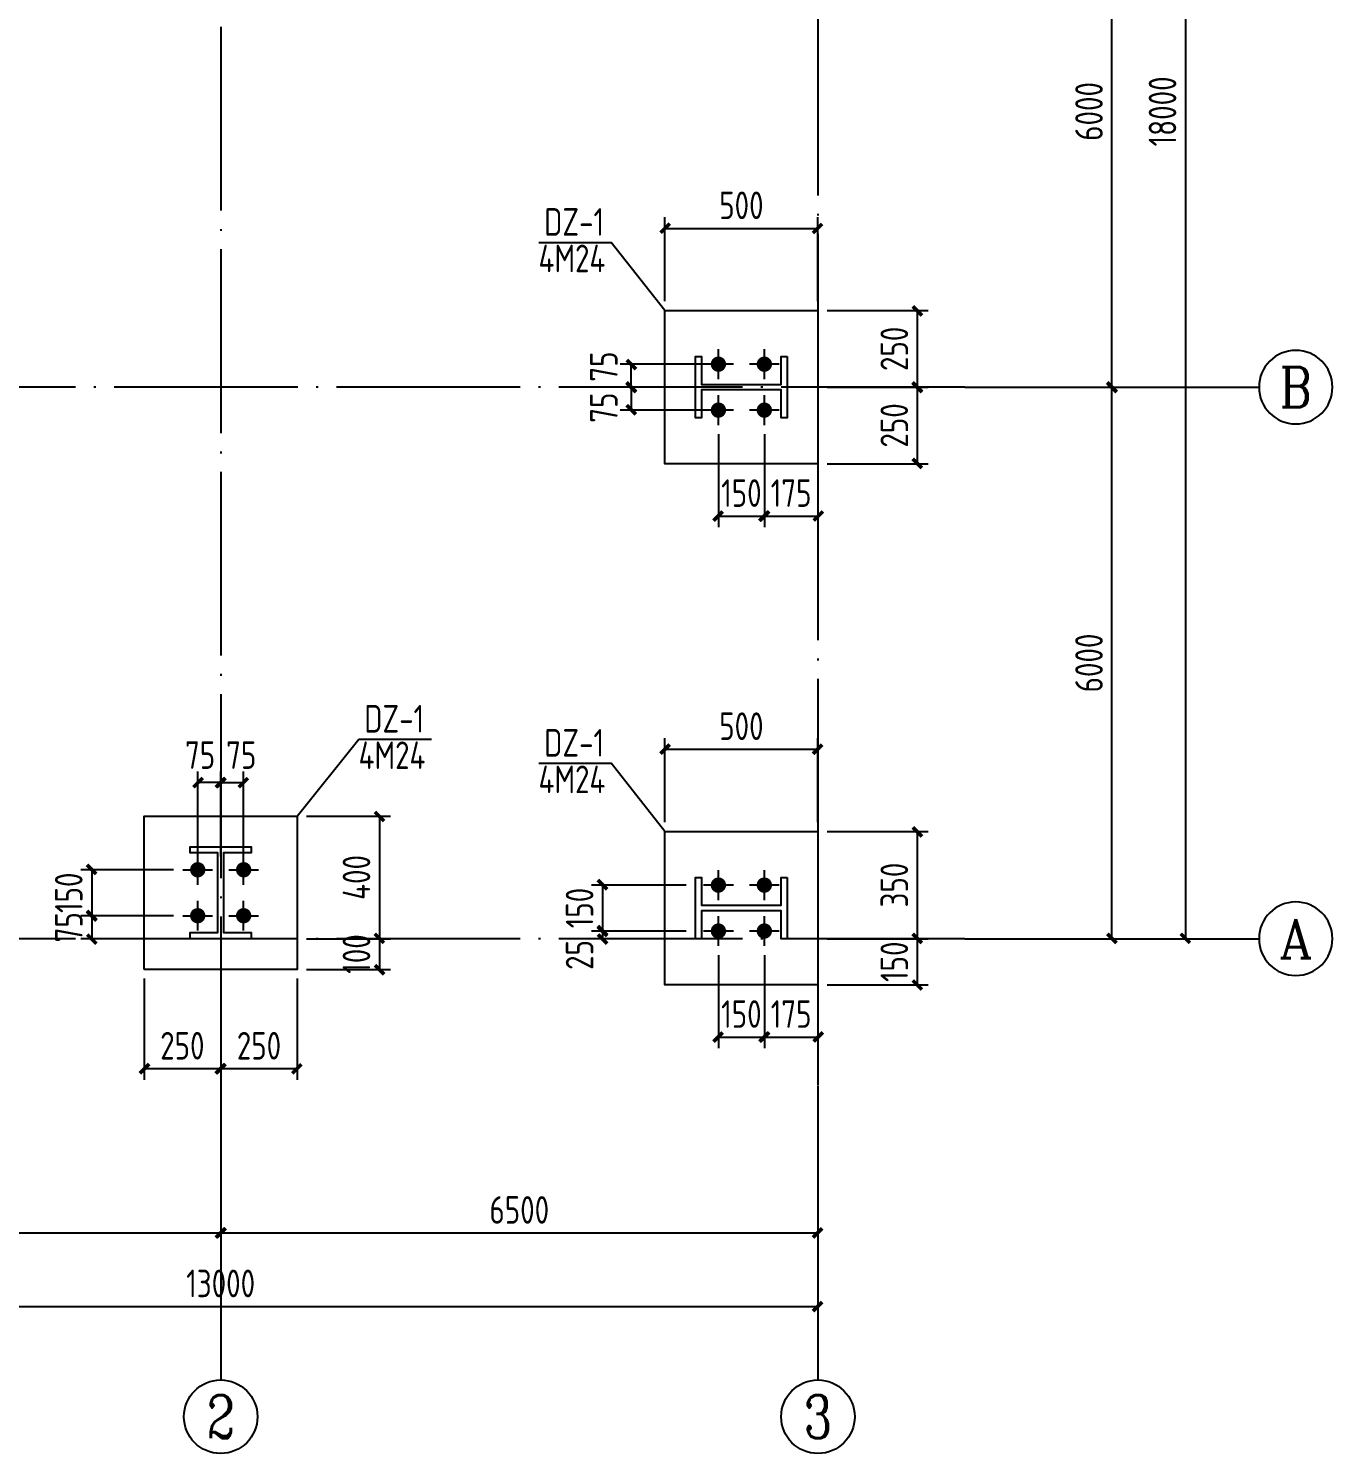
# Model space of a CAD drawing. Header units: millimetres. Extents: x 865974 to 875117, y 41124 to 44891.
# Drawn here: x 867327.2 to 867469.2, y 41396.4 to 41551.4 of the extents above; entities that cross this region are included whole.
import ezdxf
from ezdxf.enums import TextEntityAlignment as Align

# ---------------------------------------------------------------- set-up
doc = ezdxf.new("R2010")
doc.units = ezdxf.units.MM
doc.header["$LTSCALE"] = 1000
doc.header["$MEASUREMENT"] = 0
doc.linetypes.add('DOTE', pattern=[2.42, 2, -0.2, 0.02, -0.2])
for name, color, linetype in [('AXIS', 3, 'Continuous'), ('AXIS_TEXT', 7, 'Continuous'), ('DIM', 7, 'Continuous'), ('DOTE', 1, 'DOTE'), ('M_Prof', 2, 'Continuous'), ('柱集中标注', 2, 'Continuous'), ('标注', 7, 'Continuous'), ('檩条', 34, 'Continuous')]:
    doc.layers.add(name, color=color, linetype=linetype)
doc.styles.add('_TCH_AXIS', font='COMPLEX', dxfattribs={"bigfont": 'GBCBIG'})
doc.styles.add('COMPLEX', font='COMPLEX')
doc.styles.add('GBHZ', font='gbenor.shx', dxfattribs={"width": 0.9, "bigfont": 'gbcbig.shx'})
doc.dimstyles.new('Y100', dxfattribs={"dimscale": 0, "dimtxt": 3, "dimasz": 0.01, "dimexe": 1.2, "dimexo": 2, "dimgap": 1, "dimtad": 1, "dimdec": 0, "dimlfac": 100, "dimzin": 0, "dimdsep": 46, "dimtxsty": 'GBHZ', "dimblk": 'DX', "dimcen": 0.09, "dimdle": 1, "dimclrd": 7, "dimclre": 7, "dimclrt": 7, "dimadec": 0, "dimazin": 0, "dimtfac": 1, "dimtdec": 0, "dimtix": 1, "dimtmove": 2, "dimatfit": 3, "dimldrblk": 'DX', "dimfxl": 0, "dimtolj": 1, "dimtzin": 0, "dimarcsym": 0})
doc.dimstyles.new('Y30', dxfattribs={"dimscale": 0, "dimtxt": 3, "dimasz": 0.01, "dimexe": 1.2, "dimexo": 1, "dimgap": 1, "dimtad": 1, "dimdec": 0, "dimlfac": 30, "dimzin": 0, "dimdsep": 46, "dimtxsty": 'GBHZ', "dimblk1": 'DX', "dimblk2": 'DX', "dimsah": 1, "dimcen": 0.09, "dimdle": 1, "dimadec": 0, "dimazin": 0, "dimtfac": 1, "dimtdec": 0, "dimtix": 1, "dimtmove": 2, "dimatfit": 3, "dimldrblk": 'DX', "dimfxl": 0, "dimtolj": 1, "dimtzin": 0, "dimarcsym": 0})

# ---------------------------------------------------------------- blocks, each defined once
blk = doc.blocks.new('DX')
at = {"color": 0, "linetype": 'ByBlock', "const_width": 40}
blk.add_lwpolyline([(-54, -51), (46, 49)], dxfattribs=at)
blk = doc.blocks.new('*D41')
at = {"layer": 'Defpoints', "color": 0, "transparency": 16777216}
for p in [(867283.15, 41434.72), (867413.15, 41434.72), (867413.15, 41412.38)]:
    blk.add_point(p, dxfattribs=at)
at = {"layer": '标注', "color": 7, "lineweight": -2, "transparency": 16777216}
for p, q in [((867283.15, 41432.72), (867283.15, 41411.18)), ((867413.15, 41432.72), (867413.15, 41411.18)), ((867283.16, 41412.38), (867413.14, 41412.38))]:
    blk.add_line(p, q, dxfattribs=at)
at = {"layer": '标注', "color": 7, "lineweight": -2, "transparency": 16777216, "xscale": 0.01, "yscale": 0.01, "zscale": 0.01, "rotation": 180}
blk.add_blockref('DX', (867283.15, 41412.38), dxfattribs=at)
at = {"layer": '标注', "color": 7, "lineweight": -2, "transparency": 16777216, "xscale": 0.01, "yscale": 0.01, "zscale": 0.01}
blk.add_blockref('DX', (867413.15, 41412.38), dxfattribs=at)
at = {"layer": '标注', "color": 7, "transparency": 16777216, "insert": (867348.15, 41414.88), "char_height": 3, "attachment_point": 5, "style": 'GBHZ'}
blk.add_mtext('\\A1;13000', dxfattribs=at)
blk = doc.blocks.new('_AXISO')
blk.add_circle((0, 0), 0.5)
at = {"layer": 'AXIS_TEXT', "style": 'COMPLEX', "width": 1.041667}
blk.add_attdef('A', text='', height=0.56, dxfattribs=at).set_placement((-0.25, -0.28), (0.25, -0.28), align=Align.FIT)
blk = doc.blocks.new('*D42')
at = {"layer": 'Defpoints', "color": 0, "transparency": 16777216}
for p in [(867429.15, 41512.38), (867445.15, 41512.38), (867429.15, 41452.38)]:
    blk.add_point(p, dxfattribs=at)
at = {"layer": '标注', "color": 7, "lineweight": -2, "transparency": 16777216}
for p, q in [((867431.15, 41512.38), (867446.35, 41512.38)), ((867445.15, 41452.39), (867445.15, 41512.37)), ((867431.15, 41452.38), (867446.35, 41452.38))]:
    blk.add_line(p, q, dxfattribs=at)
at = {"layer": '标注', "color": 7, "lineweight": -2, "transparency": 16777216, "xscale": 0.01, "yscale": 0.01, "zscale": 0.01}
for p, rotation in [((867445.15, 41512.38), 90), ((867445.15, 41452.38), 270)]:
    blk.add_blockref('DX', p, dxfattribs=dict(at, rotation=rotation))
at = {"layer": '标注', "color": 7, "transparency": 16777216, "insert": (867442.65, 41482.38), "char_height": 3, "attachment_point": 5, "rotation": 90, "style": 'GBHZ'}
blk.add_mtext('\\A1;6000', dxfattribs=at)
blk = doc.blocks.new('*D43')
at = {"layer": 'Defpoints', "color": 0, "transparency": 16777216}
for p in [(867429.15, 41572.38), (867445.15, 41572.38), (867429.15, 41512.38)]:
    blk.add_point(p, dxfattribs=at)
at = {"layer": '标注', "color": 7, "lineweight": -2, "transparency": 16777216}
for p, q in [((867431.15, 41572.38), (867446.35, 41572.38)), ((867445.15, 41512.39), (867445.15, 41572.37)), ((867431.15, 41512.38), (867446.35, 41512.38))]:
    blk.add_line(p, q, dxfattribs=at)
at = {"layer": '标注', "color": 7, "lineweight": -2, "transparency": 16777216, "xscale": 0.01, "yscale": 0.01, "zscale": 0.01}
for p, rotation in [((867445.15, 41572.38), 90), ((867445.15, 41512.38), 270)]:
    blk.add_blockref('DX', p, dxfattribs=dict(at, rotation=rotation))
at = {"layer": '标注', "color": 7, "transparency": 16777216, "insert": (867442.65, 41542.38), "char_height": 3, "attachment_point": 5, "rotation": 90, "style": 'GBHZ'}
blk.add_mtext('\\A1;6000', dxfattribs=at)
blk = doc.blocks.new('*D45')
at = {"layer": 'Defpoints', "color": 0, "transparency": 16777216}
for p in [(867429.15, 41632.38), (867429.15, 41452.38), (867453.15, 41452.38)]:
    blk.add_point(p, dxfattribs=at)
at = {"layer": '标注', "color": 7, "lineweight": -2, "transparency": 16777216}
for p, q in [((867431.15, 41632.38), (867454.35, 41632.38)), ((867453.15, 41632.37), (867453.15, 41452.39)), ((867431.15, 41452.38), (867454.35, 41452.38))]:
    blk.add_line(p, q, dxfattribs=at)
at = {"layer": '标注', "color": 7, "lineweight": -2, "transparency": 16777216, "xscale": 0.01, "yscale": 0.01, "zscale": 0.01}
for p, rotation in [((867453.15, 41632.38), 90), ((867453.15, 41452.38), 270)]:
    blk.add_blockref('DX', p, dxfattribs=dict(at, rotation=rotation))
at = {"layer": '标注', "color": 7, "transparency": 16777216, "insert": (867450.65, 41542.38), "char_height": 3, "attachment_point": 5, "rotation": 90, "style": 'GBHZ'}
blk.add_mtext('\\A1;18000', dxfattribs=at)
blk = doc.blocks.new('*D357')
at = {"layer": 'Defpoints', "color": 0, "transparency": 16777216}
for p in [(867283.15, 41436.38), (867348.15, 41436.38), (867348.15, 41420.38)]:
    blk.add_point(p, dxfattribs=at)
at = {"layer": '标注', "color": 7, "lineweight": -2, "transparency": 16777216}
for p, q in [((867283.15, 41434.38), (867283.15, 41419.18)), ((867348.15, 41434.38), (867348.15, 41419.18)), ((867283.16, 41420.38), (867348.14, 41420.38))]:
    blk.add_line(p, q, dxfattribs=at)
at = {"layer": '标注', "color": 7, "lineweight": -2, "transparency": 16777216, "xscale": 0.01, "yscale": 0.01, "zscale": 0.01, "rotation": 180}
blk.add_blockref('DX', (867283.15, 41420.38), dxfattribs=at)
at = {"layer": '标注', "color": 7, "lineweight": -2, "transparency": 16777216, "xscale": 0.01, "yscale": 0.01, "zscale": 0.01}
blk.add_blockref('DX', (867348.15, 41420.38), dxfattribs=at)
at = {"layer": '标注', "color": 7, "transparency": 16777216, "insert": (867315.65, 41422.88), "char_height": 3, "attachment_point": 5, "style": 'GBHZ'}
blk.add_mtext('\\A1;6500', dxfattribs=at)
blk = doc.blocks.new('*D358')
at = {"layer": 'Defpoints', "color": 0, "transparency": 16777216}
for p in [(867348.15, 41436.38), (867413.15, 41436.38), (867413.15, 41420.38)]:
    blk.add_point(p, dxfattribs=at)
at = {"layer": '标注', "color": 7, "lineweight": -2, "transparency": 16777216}
for p, q in [((867348.15, 41434.38), (867348.15, 41419.18)), ((867413.15, 41434.38), (867413.15, 41419.18)), ((867348.16, 41420.38), (867413.14, 41420.38))]:
    blk.add_line(p, q, dxfattribs=at)
at = {"layer": '标注', "color": 7, "lineweight": -2, "transparency": 16777216, "xscale": 0.01, "yscale": 0.01, "zscale": 0.01, "rotation": 180}
blk.add_blockref('DX', (867348.15, 41420.38), dxfattribs=at)
at = {"layer": '标注', "color": 7, "lineweight": -2, "transparency": 16777216, "xscale": 0.01, "yscale": 0.01, "zscale": 0.01}
blk.add_blockref('DX', (867413.15, 41420.38), dxfattribs=at)
at = {"layer": '标注', "color": 7, "transparency": 16777216, "insert": (867380.65, 41422.88), "char_height": 3, "attachment_point": 5, "style": 'GBHZ'}
blk.add_mtext('\\A1;6500', dxfattribs=at)
blk = doc.blocks.new('*D798')
at = {"layer": 'Defpoints', "color": 0, "transparency": 16777216}
for p in [(867413.15, 41529.66), (867396.48, 41520.72), (867413.15, 41520.72)]:
    blk.add_point(p, dxfattribs=at)
at = {"layer": 'DIM', "color": 0, "lineweight": -2, "transparency": 16777216}
for p, q in [((867396.48, 41521.72), (867396.48, 41530.86)), ((867413.15, 41521.72), (867413.15, 41530.86)), ((867396.49, 41529.66), (867413.14, 41529.66))]:
    blk.add_line(p, q, dxfattribs=at)
at = {"layer": 'DIM', "color": 0, "lineweight": -2, "transparency": 16777216, "xscale": 0.01, "yscale": 0.01, "zscale": 0.01, "rotation": 180}
blk.add_blockref('DX', (867396.48, 41529.66), dxfattribs=at)
at = {"layer": 'DIM', "color": 0, "lineweight": -2, "transparency": 16777216, "xscale": 0.01, "yscale": 0.01, "zscale": 0.01}
blk.add_blockref('DX', (867413.15, 41529.66), dxfattribs=at)
at = {"layer": 'DIM', "color": 0, "transparency": 16777216, "insert": (867404.82, 41532.16), "char_height": 3, "attachment_point": 5, "style": 'GBHZ'}
blk.add_mtext('\\A1;500', dxfattribs=at)
blk = doc.blocks.new('*D799')
at = {"layer": 'Defpoints', "color": 0, "transparency": 16777216}
for p in [(867413.15, 41520.72), (867413.15, 41512.38), (867423.96, 41512.38)]:
    blk.add_point(p, dxfattribs=at)
at = {"layer": 'DIM', "color": 0, "lineweight": -2, "transparency": 16777216}
for p, q in [((867414.15, 41520.72), (867425.16, 41520.72)), ((867423.96, 41520.71), (867423.96, 41512.39)), ((867414.15, 41512.38), (867425.16, 41512.38))]:
    blk.add_line(p, q, dxfattribs=at)
at = {"layer": 'DIM', "color": 0, "lineweight": -2, "transparency": 16777216, "xscale": 0.01, "yscale": 0.01, "zscale": 0.01}
for p, rotation in [((867423.96, 41520.72), 90), ((867423.96, 41512.38), 270)]:
    blk.add_blockref('DX', p, dxfattribs=dict(at, rotation=rotation))
at = {"layer": 'DIM', "color": 0, "transparency": 16777216, "insert": (867421.46, 41516.55), "char_height": 3, "attachment_point": 5, "rotation": 90, "style": 'GBHZ'}
blk.add_mtext('\\A1;250', dxfattribs=at)
blk = doc.blocks.new('*D800')
at = {"layer": 'Defpoints', "color": 0, "transparency": 16777216}
for p in [(867413.15, 41512.38), (867413.15, 41504.05), (867423.96, 41504.05)]:
    blk.add_point(p, dxfattribs=at)
at = {"layer": 'DIM', "color": 0, "lineweight": -2, "transparency": 16777216}
for p, q in [((867414.15, 41512.38), (867425.16, 41512.38)), ((867423.96, 41512.37), (867423.96, 41504.06)), ((867414.15, 41504.05), (867425.16, 41504.05))]:
    blk.add_line(p, q, dxfattribs=at)
at = {"layer": 'DIM', "color": 0, "lineweight": -2, "transparency": 16777216, "xscale": 0.01, "yscale": 0.01, "zscale": 0.01}
for p, rotation in [((867423.96, 41512.38), 90), ((867423.96, 41504.05), 270)]:
    blk.add_blockref('DX', p, dxfattribs=dict(at, rotation=rotation))
at = {"layer": 'DIM', "color": 0, "transparency": 16777216, "insert": (867421.46, 41508.22), "char_height": 3, "attachment_point": 5, "rotation": 90, "style": 'GBHZ'}
blk.add_mtext('\\A1;250', dxfattribs=at)
blk = doc.blocks.new('*D801')
at = {"layer": 'Defpoints', "color": 0, "transparency": 16777216}
for p in [(867392.84, 41514.88), (867401.88, 41514.88), (867401.88, 41512.38)]:
    blk.add_point(p, dxfattribs=at)
at = {"layer": 'DIM', "color": 0, "lineweight": -2, "transparency": 16777216}
for p, q in [((867400.88, 41514.88), (867391.64, 41514.88)), ((867392.84, 41512.39), (867392.84, 41514.87)), ((867400.88, 41512.38), (867391.64, 41512.38))]:
    blk.add_line(p, q, dxfattribs=at)
at = {"layer": 'DIM', "color": 0, "lineweight": -2, "transparency": 16777216, "xscale": 0.01, "yscale": 0.01, "zscale": 0.01}
for p, rotation in [((867392.84, 41514.88), 90), ((867392.84, 41512.38), 270)]:
    blk.add_blockref('DX', p, dxfattribs=dict(at, rotation=rotation))
at = {"layer": 'DIM', "color": 0, "transparency": 16777216, "insert": (867389.85, 41514.62), "char_height": 3, "attachment_point": 5, "rotation": 90, "style": 'GBHZ'}
blk.add_mtext('\\A1;75', dxfattribs=at)
blk = doc.blocks.new('*D802')
at = {"layer": 'Defpoints', "color": 0, "transparency": 16777216}
for p in [(867401.88, 41512.38), (867392.84, 41509.88), (867401.88, 41509.88)]:
    blk.add_point(p, dxfattribs=at)
at = {"layer": 'DIM', "color": 0, "lineweight": -2, "transparency": 16777216}
for p, q in [((867400.88, 41512.38), (867391.64, 41512.38)), ((867392.84, 41512.37), (867392.84, 41509.89)), ((867400.88, 41509.88), (867391.64, 41509.88))]:
    blk.add_line(p, q, dxfattribs=at)
at = {"layer": 'DIM', "color": 0, "lineweight": -2, "transparency": 16777216, "xscale": 0.01, "yscale": 0.01, "zscale": 0.01}
for p, rotation in [((867392.84, 41512.38), 90), ((867392.84, 41509.88), 270)]:
    blk.add_blockref('DX', p, dxfattribs=dict(at, rotation=rotation))
at = {"layer": 'DIM', "color": 0, "transparency": 16777216, "insert": (867389.85, 41510.15), "char_height": 3, "attachment_point": 5, "rotation": 90, "style": 'GBHZ'}
blk.add_mtext('\\A1;75', dxfattribs=at)
blk = doc.blocks.new('*D803')
at = {"layer": 'Defpoints', "color": 0, "transparency": 16777216}
for p in [(867402.32, 41508.26), (867407.32, 41508.26), (867407.32, 41498.36)]:
    blk.add_point(p, dxfattribs=at)
at = {"layer": '标注', "color": 0, "lineweight": -2, "transparency": 16777216}
for p, q in [((867402.32, 41507.26), (867402.32, 41497.16)), ((867407.32, 41507.26), (867407.32, 41497.16)), ((867402.31, 41498.36), (867402.3, 41498.36)), ((867402.32, 41498.36), (867407.32, 41498.36)), ((867407.33, 41498.36), (867407.34, 41498.36))]:
    blk.add_line(p, q, dxfattribs=at)
at = {"layer": '标注', "color": 0, "lineweight": -2, "transparency": 16777216, "xscale": 0.01, "yscale": 0.01, "zscale": 0.01}
blk.add_blockref('DX', (867402.32, 41498.36), dxfattribs=at)
at = {"layer": '标注', "color": 0, "lineweight": -2, "transparency": 16777216, "xscale": 0.01, "yscale": 0.01, "zscale": 0.01, "rotation": 180}
blk.add_blockref('DX', (867407.32, 41498.36), dxfattribs=at)
at = {"layer": '标注', "color": 0, "transparency": 16777216, "insert": (867404.82, 41500.86), "char_height": 3, "attachment_point": 5, "style": 'GBHZ'}
blk.add_mtext('\\A1;150', dxfattribs=at)
blk = doc.blocks.new('*D804')
at = {"layer": 'Defpoints', "color": 0, "transparency": 16777216}
for p in [(867407.32, 41508.26), (867413.15, 41508.26), (867413.15, 41498.36)]:
    blk.add_point(p, dxfattribs=at)
at = {"layer": '标注', "color": 0, "lineweight": -2, "transparency": 16777216}
for p, q in [((867407.32, 41507.26), (867407.32, 41497.16)), ((867413.15, 41507.26), (867413.15, 41497.16)), ((867407.31, 41498.36), (867407.3, 41498.36)), ((867407.32, 41498.36), (867413.15, 41498.36)), ((867413.16, 41498.36), (867413.17, 41498.36))]:
    blk.add_line(p, q, dxfattribs=at)
at = {"layer": '标注', "color": 0, "lineweight": -2, "transparency": 16777216, "xscale": 0.01, "yscale": 0.01, "zscale": 0.01}
blk.add_blockref('DX', (867407.32, 41498.36), dxfattribs=at)
at = {"layer": '标注', "color": 0, "lineweight": -2, "transparency": 16777216, "xscale": 0.01, "yscale": 0.01, "zscale": 0.01, "rotation": 180}
blk.add_blockref('DX', (867413.15, 41498.36), dxfattribs=at)
at = {"layer": '标注', "color": 0, "transparency": 16777216, "insert": (867410.23, 41500.86), "char_height": 3, "attachment_point": 5, "style": 'GBHZ'}
blk.add_mtext('\\A1;175', dxfattribs=at)
blk = doc.blocks.new('*D819')
at = {"layer": 'Defpoints', "color": 0, "transparency": 16777216}
for p in [(867413.15, 41473), (867396.48, 41464.05), (867413.15, 41464.05)]:
    blk.add_point(p, dxfattribs=at)
at = {"layer": 'DIM', "color": 0, "lineweight": -2, "transparency": 16777216}
for p, q in [((867396.48, 41465.05), (867396.48, 41474.2)), ((867396.49, 41473), (867413.14, 41473)), ((867413.15, 41465.05), (867413.15, 41474.2))]:
    blk.add_line(p, q, dxfattribs=at)
at = {"layer": 'DIM', "color": 0, "lineweight": -2, "transparency": 16777216, "xscale": 0.01, "yscale": 0.01, "zscale": 0.01, "rotation": 180}
blk.add_blockref('DX', (867396.48, 41473), dxfattribs=at)
at = {"layer": 'DIM', "color": 0, "lineweight": -2, "transparency": 16777216, "xscale": 0.01, "yscale": 0.01, "zscale": 0.01}
blk.add_blockref('DX', (867413.15, 41473), dxfattribs=at)
at = {"layer": 'DIM', "color": 0, "transparency": 16777216, "insert": (867404.82, 41475.5), "char_height": 3, "attachment_point": 5, "style": 'GBHZ'}
blk.add_mtext('\\A1;500', dxfattribs=at)
blk = doc.blocks.new('*D820')
at = {"layer": 'Defpoints', "color": 0, "transparency": 16777216}
for p in [(867413.15, 41464.05), (867413.15, 41452.38), (867423.96, 41452.38)]:
    blk.add_point(p, dxfattribs=at)
at = {"layer": 'DIM', "color": 0, "lineweight": -2, "transparency": 16777216}
for p, q in [((867414.15, 41464.05), (867425.16, 41464.05)), ((867423.96, 41464.04), (867423.96, 41452.39)), ((867414.15, 41452.38), (867425.16, 41452.38))]:
    blk.add_line(p, q, dxfattribs=at)
at = {"layer": 'DIM', "color": 0, "lineweight": -2, "transparency": 16777216, "xscale": 0.01, "yscale": 0.01, "zscale": 0.01}
for p, rotation in [((867423.96, 41464.05), 90), ((867423.96, 41452.38), 270)]:
    blk.add_blockref('DX', p, dxfattribs=dict(at, rotation=rotation))
at = {"layer": 'DIM', "color": 0, "transparency": 16777216, "insert": (867421.46, 41458.22), "char_height": 3, "attachment_point": 5, "rotation": 90, "style": 'GBHZ'}
blk.add_mtext('\\A1;350', dxfattribs=at)
blk = doc.blocks.new('*D821')
at = {"layer": 'Defpoints', "color": 0, "transparency": 16777216}
for p in [(867413.15, 41452.38), (867413.15, 41447.38), (867423.96, 41447.38)]:
    blk.add_point(p, dxfattribs=at)
at = {"layer": 'DIM', "color": 0, "lineweight": -2, "transparency": 16777216}
for p, q in [((867414.15, 41452.38), (867425.16, 41452.38)), ((867423.96, 41452.39), (867423.96, 41452.4)), ((867423.96, 41452.38), (867423.96, 41447.38)), ((867414.15, 41447.38), (867425.16, 41447.38)), ((867423.96, 41447.37), (867423.96, 41447.36))]:
    blk.add_line(p, q, dxfattribs=at)
at = {"layer": 'DIM', "color": 0, "lineweight": -2, "transparency": 16777216, "xscale": 0.01, "yscale": 0.01, "zscale": 0.01}
for p, rotation in [((867423.96, 41452.38), 270), ((867423.96, 41447.38), 90)]:
    blk.add_blockref('DX', p, dxfattribs=dict(at, rotation=rotation))
at = {"layer": 'DIM', "color": 0, "transparency": 16777216, "insert": (867421.46, 41449.88), "char_height": 3, "attachment_point": 5, "rotation": 90, "style": 'GBHZ'}
blk.add_mtext('\\A1;150', dxfattribs=at)
blk = doc.blocks.new('*D822')
at = {"layer": 'Defpoints', "color": 0, "transparency": 16777216}
for p in [(867402.32, 41451.59), (867407.32, 41451.59), (867407.32, 41441.69)]:
    blk.add_point(p, dxfattribs=at)
at = {"layer": '标注', "color": 0, "lineweight": -2, "transparency": 16777216}
for p, q in [((867402.32, 41450.59), (867402.32, 41440.49)), ((867407.32, 41450.59), (867407.32, 41440.49)), ((867402.31, 41441.69), (867402.3, 41441.69)), ((867402.32, 41441.69), (867407.32, 41441.69)), ((867407.33, 41441.69), (867407.34, 41441.69))]:
    blk.add_line(p, q, dxfattribs=at)
at = {"layer": '标注', "color": 0, "lineweight": -2, "transparency": 16777216, "xscale": 0.01, "yscale": 0.01, "zscale": 0.01}
blk.add_blockref('DX', (867402.32, 41441.69), dxfattribs=at)
at = {"layer": '标注', "color": 0, "lineweight": -2, "transparency": 16777216, "xscale": 0.01, "yscale": 0.01, "zscale": 0.01, "rotation": 180}
blk.add_blockref('DX', (867407.32, 41441.69), dxfattribs=at)
at = {"layer": '标注', "color": 0, "transparency": 16777216, "insert": (867404.82, 41444.19), "char_height": 3, "attachment_point": 5, "style": 'GBHZ'}
blk.add_mtext('\\A1;150', dxfattribs=at)
blk = doc.blocks.new('*D823')
at = {"layer": 'Defpoints', "color": 0, "transparency": 16777216}
for p in [(867407.32, 41451.59), (867413.15, 41451.59), (867413.15, 41441.69)]:
    blk.add_point(p, dxfattribs=at)
at = {"layer": '标注', "color": 0, "lineweight": -2, "transparency": 16777216}
for p, q in [((867407.32, 41450.59), (867407.32, 41440.49)), ((867413.15, 41450.59), (867413.15, 41440.49)), ((867407.31, 41441.69), (867407.3, 41441.69)), ((867407.32, 41441.69), (867413.15, 41441.69)), ((867413.16, 41441.69), (867413.17, 41441.69))]:
    blk.add_line(p, q, dxfattribs=at)
at = {"layer": '标注', "color": 0, "lineweight": -2, "transparency": 16777216, "xscale": 0.01, "yscale": 0.01, "zscale": 0.01}
blk.add_blockref('DX', (867407.32, 41441.69), dxfattribs=at)
at = {"layer": '标注', "color": 0, "lineweight": -2, "transparency": 16777216, "xscale": 0.01, "yscale": 0.01, "zscale": 0.01, "rotation": 180}
blk.add_blockref('DX', (867413.15, 41441.69), dxfattribs=at)
at = {"layer": '标注', "color": 0, "transparency": 16777216, "insert": (867410.23, 41444.19), "char_height": 3, "attachment_point": 5, "style": 'GBHZ'}
blk.add_mtext('\\A1;175', dxfattribs=at)
blk = doc.blocks.new('*D831')
at = {"layer": 'Defpoints', "color": 0, "transparency": 16777216}
for p in [(867399.82, 41458.22), (867389.71, 41453.22), (867399.82, 41453.22)]:
    blk.add_point(p, dxfattribs=at)
at = {"layer": 'DIM', "color": 0, "lineweight": -2, "transparency": 16777216}
for p, q in [((867398.82, 41458.22), (867388.51, 41458.22)), ((867389.71, 41458.23), (867389.71, 41458.24)), ((867389.71, 41458.22), (867389.71, 41453.22)), ((867398.82, 41453.22), (867388.51, 41453.22)), ((867389.71, 41453.21), (867389.71, 41453.2))]:
    blk.add_line(p, q, dxfattribs=at)
at = {"layer": 'DIM', "color": 0, "lineweight": -2, "transparency": 16777216, "xscale": 0.01, "yscale": 0.01, "zscale": 0.01}
for p, rotation in [((867389.71, 41458.22), 270), ((867389.71, 41453.22), 90)]:
    blk.add_blockref('DX', p, dxfattribs=dict(at, rotation=rotation))
at = {"layer": 'DIM', "color": 0, "transparency": 16777216, "insert": (867387.21, 41455.72), "char_height": 3, "attachment_point": 5, "rotation": 90, "style": 'GBHZ'}
blk.add_mtext('\\A1;150', dxfattribs=at)
blk = doc.blocks.new('*D832')
at = {"layer": 'Defpoints', "color": 0, "transparency": 16777216}
for p in [(867399.82, 41453.22), (867389.71, 41452.38), (867399.82, 41452.38)]:
    blk.add_point(p, dxfattribs=at)
at = {"layer": 'DIM', "color": 0, "lineweight": -2, "transparency": 16777216}
for p, q in [((867398.82, 41453.22), (867388.51, 41453.22)), ((867389.71, 41453.23), (867389.71, 41453.24)), ((867389.71, 41453.22), (867389.71, 41452.38)), ((867398.82, 41452.38), (867388.51, 41452.38)), ((867389.71, 41452.37), (867389.71, 41452.36))]:
    blk.add_line(p, q, dxfattribs=at)
at = {"layer": 'DIM', "color": 0, "lineweight": -2, "transparency": 16777216, "xscale": 0.01, "yscale": 0.01, "zscale": 0.01}
for p, rotation in [((867389.71, 41453.22), 270), ((867389.71, 41452.38), 90)]:
    blk.add_blockref('DX', p, dxfattribs=dict(at, rotation=rotation))
at = {"layer": 'DIM', "color": 0, "transparency": 16777216, "insert": (867387.21, 41450.61), "char_height": 3, "attachment_point": 5, "rotation": 90, "style": 'GBHZ'}
blk.add_mtext('\\A1;25', dxfattribs=at)
blk = doc.blocks.new('*D833')
at = {"layer": 'Defpoints', "color": 0, "transparency": 16777216}
for p in [(867356.48, 41465.72), (867356.48, 41452.38), (867365.43, 41452.38)]:
    blk.add_point(p, dxfattribs=at)
at = {"layer": 'DIM', "color": 0, "lineweight": -2, "transparency": 16777216}
for p, q in [((867357.48, 41465.72), (867366.63, 41465.72)), ((867365.43, 41465.71), (867365.43, 41452.39)), ((867357.48, 41452.38), (867366.63, 41452.38))]:
    blk.add_line(p, q, dxfattribs=at)
at = {"layer": 'DIM', "color": 0, "lineweight": -2, "transparency": 16777216, "xscale": 0.01, "yscale": 0.01, "zscale": 0.01}
for p, rotation in [((867365.43, 41465.72), 90), ((867365.43, 41452.38), 270)]:
    blk.add_blockref('DX', p, dxfattribs=dict(at, rotation=rotation))
at = {"layer": 'DIM', "color": 0, "transparency": 16777216, "insert": (867362.93, 41459.05), "char_height": 3, "attachment_point": 5, "rotation": 90, "style": 'GBHZ'}
blk.add_mtext('\\A1;400', dxfattribs=at)
blk = doc.blocks.new('*D834')
at = {"layer": 'Defpoints', "color": 0, "transparency": 16777216}
for p in [(867348.15, 41449.05), (867356.48, 41449.05), (867348.15, 41438.24)]:
    blk.add_point(p, dxfattribs=at)
at = {"layer": 'DIM', "color": 0, "lineweight": -2, "transparency": 16777216}
for p, q in [((867348.15, 41448.05), (867348.15, 41437.04)), ((867356.48, 41448.05), (867356.48, 41437.04)), ((867356.47, 41438.24), (867348.16, 41438.24))]:
    blk.add_line(p, q, dxfattribs=at)
at = {"layer": 'DIM', "color": 0, "lineweight": -2, "transparency": 16777216, "xscale": 0.01, "yscale": 0.01, "zscale": 0.01, "rotation": 180}
blk.add_blockref('DX', (867348.15, 41438.24), dxfattribs=at)
at = {"layer": 'DIM', "color": 0, "lineweight": -2, "transparency": 16777216, "xscale": 0.01, "yscale": 0.01, "zscale": 0.01}
blk.add_blockref('DX', (867356.48, 41438.24), dxfattribs=at)
at = {"layer": 'DIM', "color": 0, "transparency": 16777216, "insert": (867352.32, 41440.74), "char_height": 3, "attachment_point": 5, "style": 'GBHZ'}
blk.add_mtext('\\A1;250', dxfattribs=at)
blk = doc.blocks.new('*D835')
at = {"layer": 'Defpoints', "color": 0, "transparency": 16777216}
for p in [(867339.82, 41449.05), (867348.15, 41449.05), (867339.82, 41438.24)]:
    blk.add_point(p, dxfattribs=at)
at = {"layer": 'DIM', "color": 0, "lineweight": -2, "transparency": 16777216}
for p, q in [((867339.82, 41448.05), (867339.82, 41437.04)), ((867348.15, 41448.05), (867348.15, 41437.04)), ((867348.14, 41438.24), (867339.83, 41438.24))]:
    blk.add_line(p, q, dxfattribs=at)
at = {"layer": 'DIM', "color": 0, "lineweight": -2, "transparency": 16777216, "xscale": 0.01, "yscale": 0.01, "zscale": 0.01, "rotation": 180}
blk.add_blockref('DX', (867339.82, 41438.24), dxfattribs=at)
at = {"layer": 'DIM', "color": 0, "lineweight": -2, "transparency": 16777216, "xscale": 0.01, "yscale": 0.01, "zscale": 0.01}
blk.add_blockref('DX', (867348.15, 41438.24), dxfattribs=at)
at = {"layer": 'DIM', "color": 0, "transparency": 16777216, "insert": (867343.98, 41440.74), "char_height": 3, "attachment_point": 5, "style": 'GBHZ'}
blk.add_mtext('\\A1;250', dxfattribs=at)
blk = doc.blocks.new('*D836')
at = {"layer": 'Defpoints', "color": 0, "transparency": 16777216}
for p in [(867350.65, 41469.36), (867348.15, 41460.32), (867350.65, 41460.32)]:
    blk.add_point(p, dxfattribs=at)
at = {"layer": 'DIM', "color": 0, "lineweight": -2, "transparency": 16777216}
for p, q in [((867348.15, 41461.32), (867348.15, 41470.56)), ((867350.65, 41461.32), (867350.65, 41470.56)), ((867348.16, 41469.36), (867350.64, 41469.36))]:
    blk.add_line(p, q, dxfattribs=at)
at = {"layer": 'DIM', "color": 0, "lineweight": -2, "transparency": 16777216, "xscale": 0.01, "yscale": 0.01, "zscale": 0.01, "rotation": 180}
blk.add_blockref('DX', (867348.15, 41469.36), dxfattribs=at)
at = {"layer": 'DIM', "color": 0, "lineweight": -2, "transparency": 16777216, "xscale": 0.01, "yscale": 0.01, "zscale": 0.01}
blk.add_blockref('DX', (867350.65, 41469.36), dxfattribs=at)
at = {"layer": 'DIM', "color": 0, "transparency": 16777216, "insert": (867350.39, 41472.36), "char_height": 3, "attachment_point": 5, "style": 'GBHZ'}
blk.add_mtext('\\A1;75', dxfattribs=at)
blk = doc.blocks.new('*D837')
at = {"layer": 'Defpoints', "color": 0, "transparency": 16777216}
for p in [(867345.65, 41469.36), (867345.65, 41460.32), (867348.15, 41460.32)]:
    blk.add_point(p, dxfattribs=at)
at = {"layer": 'DIM', "color": 0, "lineweight": -2, "transparency": 16777216}
for p, q in [((867345.65, 41461.32), (867345.65, 41470.56)), ((867348.15, 41461.32), (867348.15, 41470.56)), ((867348.14, 41469.36), (867345.66, 41469.36))]:
    blk.add_line(p, q, dxfattribs=at)
at = {"layer": 'DIM', "color": 0, "lineweight": -2, "transparency": 16777216, "xscale": 0.01, "yscale": 0.01, "zscale": 0.01, "rotation": 180}
blk.add_blockref('DX', (867345.65, 41469.36), dxfattribs=at)
at = {"layer": 'DIM', "color": 0, "lineweight": -2, "transparency": 16777216, "xscale": 0.01, "yscale": 0.01, "zscale": 0.01}
blk.add_blockref('DX', (867348.15, 41469.36), dxfattribs=at)
at = {"layer": 'DIM', "color": 0, "transparency": 16777216, "insert": (867345.91, 41472.36), "char_height": 3, "attachment_point": 5, "style": 'GBHZ'}
blk.add_mtext('\\A1;75', dxfattribs=at)
blk = doc.blocks.new('*D838')
at = {"layer": 'Defpoints', "color": 0, "transparency": 16777216}
for p in [(867344.03, 41459.88), (867334.12, 41454.88), (867344.03, 41454.88)]:
    blk.add_point(p, dxfattribs=at)
at = {"layer": '标注', "color": 0, "lineweight": -2, "transparency": 16777216}
for p, q in [((867343.03, 41459.88), (867332.92, 41459.88)), ((867334.12, 41459.89), (867334.12, 41459.9)), ((867334.12, 41459.88), (867334.12, 41454.88)), ((867343.03, 41454.88), (867332.92, 41454.88)), ((867334.12, 41454.87), (867334.12, 41454.86))]:
    blk.add_line(p, q, dxfattribs=at)
at = {"layer": '标注', "color": 0, "lineweight": -2, "transparency": 16777216, "xscale": 0.01, "yscale": 0.01, "zscale": 0.01}
for p, rotation in [((867334.12, 41459.88), 270), ((867334.12, 41454.88), 90)]:
    blk.add_blockref('DX', p, dxfattribs=dict(at, rotation=rotation))
at = {"layer": '标注', "color": 0, "transparency": 16777216, "insert": (867331.62, 41457.38), "char_height": 3, "attachment_point": 5, "rotation": 90, "style": 'GBHZ'}
blk.add_mtext('\\A1;150', dxfattribs=at)
blk = doc.blocks.new('*D839')
at = {"layer": 'Defpoints', "color": 0, "transparency": 16777216}
for p in [(867344.03, 41454.88), (867334.12, 41452.38), (867344.03, 41452.38)]:
    blk.add_point(p, dxfattribs=at)
at = {"layer": '标注', "color": 0, "lineweight": -2, "transparency": 16777216}
for p, q in [((867343.03, 41454.88), (867332.92, 41454.88)), ((867334.12, 41454.89), (867334.12, 41454.9)), ((867334.12, 41454.88), (867334.12, 41452.38)), ((867343.03, 41452.38), (867332.92, 41452.38)), ((867334.12, 41452.37), (867334.12, 41452.36))]:
    blk.add_line(p, q, dxfattribs=at)
at = {"layer": '标注', "color": 0, "lineweight": -2, "transparency": 16777216, "xscale": 0.01, "yscale": 0.01, "zscale": 0.01}
for p, rotation in [((867334.12, 41454.88), 270), ((867334.12, 41452.38), 90)]:
    blk.add_blockref('DX', p, dxfattribs=dict(at, rotation=rotation))
at = {"layer": '标注', "color": 0, "transparency": 16777216, "insert": (867331.62, 41453.63), "char_height": 3, "attachment_point": 5, "rotation": 90, "style": 'GBHZ'}
blk.add_mtext('\\A1;75', dxfattribs=at)
blk = doc.blocks.new('*D840')
at = {"layer": 'Defpoints', "color": 0, "transparency": 16777216}
for p in [(867356.48, 41452.38), (867356.48, 41449.05), (867365.43, 41449.05)]:
    blk.add_point(p, dxfattribs=at)
at = {"layer": 'DIM', "color": 0, "lineweight": -2, "transparency": 16777216}
for p, q in [((867357.48, 41452.38), (867366.63, 41452.38)), ((867365.43, 41452.39), (867365.43, 41452.4)), ((867365.43, 41452.38), (867365.43, 41449.05)), ((867357.48, 41449.05), (867366.63, 41449.05)), ((867365.43, 41449.04), (867365.43, 41449.03))]:
    blk.add_line(p, q, dxfattribs=at)
at = {"layer": 'DIM', "color": 0, "lineweight": -2, "transparency": 16777216, "xscale": 0.01, "yscale": 0.01, "zscale": 0.01}
for p, rotation in [((867365.43, 41452.38), 270), ((867365.43, 41449.05), 90)]:
    blk.add_blockref('DX', p, dxfattribs=dict(at, rotation=rotation))
at = {"layer": 'DIM', "color": 0, "transparency": 16777216, "insert": (867362.93, 41450.72), "char_height": 3, "attachment_point": 5, "rotation": 90, "style": 'GBHZ'}
blk.add_mtext('\\A1;100', dxfattribs=at)

msp = doc.modelspace()

# ---------------------------------------------------------------- linework, layer by layer
for p, q in [((867402.318, 41513.259), (867402.318, 41516.509)), ((867407.318, 41513.259), (867407.318, 41516.509)), ((867403.943, 41514.884), (867400.693, 41514.884)), ((867408.943, 41514.884), (867405.693, 41514.884)), ((867402.318, 41508.259), (867402.318, 41511.509)), ((867407.318, 41508.259), (867407.318, 41511.509)), ((867403.943, 41509.884), (867400.693, 41509.884)), ((867408.943, 41509.884), (867405.693, 41509.884)), ((867345.651, 41458.259), (867345.651, 41461.509)), ((867350.651, 41458.259), (867350.651, 41461.509)), ((867344.026, 41459.884), (867347.276, 41459.884)), ((867349.026, 41459.884), (867352.276, 41459.884)), ((867402.318, 41456.592), (867402.318, 41459.842)), ((867407.318, 41456.592), (867407.318, 41459.842)), ((867403.943, 41458.217), (867400.693, 41458.217)), ((867408.943, 41458.217), (867405.693, 41458.217)), ((867345.651, 41453.259), (867345.651, 41456.509)), ((867350.651, 41453.259), (867350.651, 41456.509)), ((867344.026, 41454.884), (867347.276, 41454.884)), ((867349.026, 41454.884), (867352.276, 41454.884)), ((867402.318, 41451.592), (867402.318, 41454.842)), ((867407.318, 41451.592), (867407.318, 41454.842)), ((867403.943, 41453.217), (867400.693, 41453.217)), ((867408.943, 41453.217), (867405.693, 41453.217))]:
    msp.add_line(p, q)
for points in [[(867413.151, 41504.05), (867396.485, 41504.05), (867396.485, 41520.717), (867413.151, 41520.717)], [(867339.818, 41449.05), (867339.818, 41465.717), (867356.485, 41465.717), (867356.485, 41449.05)], [(867413.151, 41447.384), (867396.485, 41447.384), (867396.485, 41464.05), (867413.151, 41464.05)]]:
    msp.add_lwpolyline(points, close=True)
at = {"layer": 'AXIS', "color": 0}
for p, q in [((867429.151, 41512.384), (867461.151, 41512.384)), ((867429.151, 41452.384), (867461.151, 41452.384)), ((867348.151, 41436.384), (867348.151, 41404.384)), ((867413.151, 41436.384), (867413.151, 41404.384))]:
    msp.add_line(p, q, dxfattribs=at)
at = {"layer": 'DIM', "const_width": 0.833}
for points in [[(867402.318, 41515.3, -1), (867402.318, 41514.467, -1)], [(867407.318, 41515.3, -1), (867407.318, 41514.467, -1)], [(867402.318, 41510.3, -1), (867402.318, 41509.467, -1)], [(867407.318, 41510.3, -1), (867407.318, 41509.467, -1)], [(867346.068, 41459.884, -1), (867345.235, 41459.884, -1)], [(867351.068, 41459.884, -1), (867350.235, 41459.884, -1)], [(867402.318, 41458.634, -1), (867402.318, 41457.8, -1)], [(867407.318, 41458.634, -1), (867407.318, 41457.8, -1)], [(867346.068, 41454.884, -1), (867345.235, 41454.884, -1)], [(867351.068, 41454.884, -1), (867350.235, 41454.884, -1)], [(867402.318, 41453.634, -1), (867402.318, 41452.8, -1)], [(867407.318, 41453.634, -1), (867407.318, 41452.8, -1)]]:
    msp.add_lwpolyline(points, format="xyb", close=True, dxfattribs=at)
at = {"layer": 'DOTE', "linetype": 'DOTE', "ltscale": 0.01}
for p, q in [((867413.151, 41650.05), (867413.151, 41434.717)), ((867348.151, 41648.384), (867348.151, 41436.384)), ((867429.151, 41512.384), (867267.151, 41512.384)), ((867429.151, 41452.384), (867267.151, 41452.384))]:
    msp.add_line(p, q, dxfattribs=at)
at = {"layer": 'M_Prof'}
for points in [[(867409.818, 41515.717), (867409.818, 41509.05), (867409.151, 41509.05), (867409.151, 41512.084), (867400.485, 41512.084), (867400.485, 41509.05), (867399.818, 41509.05), (867399.818, 41515.717), (867400.485, 41515.717), (867400.485, 41512.684), (867409.151, 41512.684), (867409.151, 41515.717)], [(867351.485, 41452.384), (867344.818, 41452.384), (867344.818, 41453.05), (867347.851, 41453.05), (867347.851, 41461.717), (867344.818, 41461.717), (867344.818, 41462.384), (867351.485, 41462.384), (867351.485, 41461.717), (867348.451, 41461.717), (867348.451, 41453.05), (867351.485, 41453.05)], [(867409.818, 41459.05), (867409.818, 41452.384), (867409.151, 41452.384), (867409.151, 41455.417), (867400.485, 41455.417), (867400.485, 41452.384), (867399.818, 41452.384), (867399.818, 41459.05), (867400.485, 41459.05), (867400.485, 41456.017), (867409.151, 41456.017), (867409.151, 41459.05)]]:
    msp.add_lwpolyline(points, close=True, dxfattribs=at)
at = {"layer": '檩条'}
for p, q in [((867382.764, 41528.136), (867390.662, 41528.136)), ((867396.485, 41520.717), (867390.662, 41528.136)), ((867356.485, 41465.717), (867363.183, 41474.091)), ((867363.183, 41474.091), (867371.08, 41474.091)), ((867382.764, 41471.47), (867390.662, 41471.47)), ((867396.485, 41464.05), (867390.662, 41471.47))]:
    msp.add_line(p, q, dxfattribs=at)

# ---------------------------------------------------------------- block references
at = {"layer": 'AXIS', "color": 0}
ref = msp.add_blockref('_AXISO', (867465.151, 41512.384), dxfattribs=dict(at, xscale=-8, yscale=8, zscale=8))
ref.add_attrib('A', 'B', dxfattribs={"layer": 'AXIS_TEXT', "color": 0, "height": 4.353, "style": '_TCH_AXIS'}).set_placement((867463.39, 41510.207), (867466.913, 41510.207), align=Align.FIT)
ref = msp.add_blockref('_AXISO', (867465.151, 41452.384), dxfattribs=dict(at, xscale=-8, yscale=8, zscale=8))
ref.add_attrib('A', 'A', dxfattribs={"layer": 'AXIS_TEXT', "color": 0, "height": 4.252, "style": '_TCH_AXIS'}).set_placement((867463.329, 41450.258), (867466.973, 41450.258), align=Align.FIT)
ref = msp.add_blockref('_AXISO', (867348.151, 41400.384), dxfattribs=dict(at, xscale=8, yscale=8, zscale=8))
ref.add_attrib('A', '2', dxfattribs={"layer": 'AXIS_TEXT', "color": 0, "height": 4.659, "style": '_TCH_AXIS'}).set_placement((867346.598, 41398.054), (867349.704, 41398.054), align=Align.FIT)
ref = msp.add_blockref('_AXISO', (867413.151, 41400.384), dxfattribs=dict(at, xscale=8, yscale=8, zscale=8))
ref.add_attrib('A', '3', dxfattribs={"layer": 'AXIS_TEXT', "color": 0, "height": 4.659, "style": '_TCH_AXIS'}).set_placement((867411.598, 41398.054), (867414.704, 41398.054), align=Align.FIT)

# ---------------------------------------------------------------- texts
at = {"layer": '柱集中标注', "style": 'GBHZ', "width": 0.9}
for s, p in [('DZ-1', (867383.36, 41528.857)), ('4M24', (867382.741, 41524.886)), ('DZ-1', (867363.779, 41474.812)), ('DZ-1', (867383.36, 41472.191)), ('4M24', (867363.159, 41470.841)), ('4M24', (867382.741, 41468.219))]:
    msp.add_text(s, height=3, dxfattribs=at).set_placement(p)

# ---------------------------------------------------------------- dimensions: what is measured, and where the dimension line sits
at = {"layer": 'DIM'}
for base, p1, p2, angle, picture, middle in [((867413.151, 41529.662), (867396.485, 41520.717), (867413.151, 41520.717), 0, '*D798', (867404.818, 41532.162)), ((867423.959, 41512.384), (867413.151, 41520.717), (867413.151, 41512.384), 270, '*D799', (867421.459, 41516.55)), ((867423.959, 41504.05), (867413.151, 41512.384), (867413.151, 41504.05), 270, '*D800', (867421.459, 41508.217)), ((867365.43, 41452.384), (867356.485, 41465.717), (867356.485, 41452.384), 270, '*D833', (867362.93, 41459.05)), ((867423.959, 41452.384), (867413.151, 41464.05), (867413.151, 41452.384), 270, '*D820', (867421.459, 41458.217)), ((867389.711, 41453.217), (867399.818, 41458.217), (867399.818, 41453.217), 90, '*D831', (867387.211, 41455.717)), ((867365.43, 41449.05), (867356.485, 41452.384), (867356.485, 41449.05), 90, '*D840', (867362.93, 41450.717)), ((867423.959, 41447.384), (867413.151, 41452.384), (867413.151, 41447.384), 270, '*D821', (867421.459, 41449.884)), ((867339.818, 41438.243), (867348.151, 41449.05), (867339.818, 41449.05), 180, '*D835', (867343.985, 41440.743)), ((867348.151, 41438.243), (867356.485, 41449.05), (867348.151, 41449.05), 180, '*D834', (867352.318, 41440.743))]:
    dim = msp.add_linear_dim(base=base, p1=p1, p2=p2, angle=angle, dimstyle='Y30', override={"dimscale": 1}, dxfattribs=at)
    dim.commit()
    dim.dimension.update_dxf_attribs({"geometry": picture, "text_midpoint": middle})
for base, p1, p2, angle, picture, middle in [((867392.84, 41514.884), (867401.884, 41512.384), (867401.884, 41514.884), 270, '*D801', (867389.846, 41514.622)), ((867392.84, 41509.884), (867401.884, 41512.384), (867401.884, 41509.884), 90, '*D802', (867389.846, 41510.146)), ((867350.651, 41469.362), (867348.151, 41460.318), (867350.651, 41460.318), 180, '*D836', (867350.389, 41472.355)), ((867389.711, 41452.384), (867399.818, 41453.217), (867399.818, 41452.384), 90, '*D832', (867387.211, 41450.605))]:
    dim = msp.add_linear_dim(base=base, p1=p1, p2=p2, angle=angle, dimstyle='Y30', override={"dimscale": 1}, dxfattribs=at)
    dim.commit()
    dim.dimension.update_dxf_attribs({"geometry": picture, "text_midpoint": middle, "dimtype": 160})
dim = msp.add_linear_dim(base=(867413.151, 41472.996), p1=(867396.485, 41464.05), p2=(867413.151, 41464.05), dimstyle='Y30', override={"dimscale": 1}, dxfattribs=at)
dim.commit()
dim.dimension.update_dxf_attribs({"geometry": '*D819', "text_midpoint": (867404.818, 41475.496)})
dim = msp.add_linear_dim(base=(867345.651, 41469.362), p1=(867348.151, 41460.318), p2=(867345.651, 41460.318), dimstyle='Y30', override={"dimscale": 1}, dxfattribs=at)
dim.commit()
dim.dimension.update_dxf_attribs({"geometry": '*D837', "text_midpoint": (867345.913, 41472.355), "dimtype": 160})
at = {"layer": '标注'}
for base, p1, p2, angle, dimstyle, override, picture, middle in [((867453.151, 41452.384), (867429.151, 41632.384), (867429.151, 41452.384), 90, 'Y100', {"dimscale": 1, "dimfxl": 150}, '*D45', (867450.651, 41542.384)), ((867445.151, 41572.384), (867429.151, 41512.384), (867429.151, 41572.384), 90, 'Y100', {"dimscale": 1, "dimfxl": 150}, '*D43', (867442.651, 41542.384)), ((867445.151, 41512.384), (867429.151, 41452.384), (867429.151, 41512.384), 90, 'Y100', {"dimscale": 1, "dimfxl": 150}, '*D42', (867442.651, 41482.384)), ((867407.318, 41498.356), (867402.318, 41508.259), (867407.318, 41508.259), 180, 'Y30', {"dimscale": 1}, '*D803', (867404.818, 41500.856)), ((867413.151, 41498.356), (867407.318, 41508.259), (867413.151, 41508.259), 180, 'Y30', {"dimscale": 1}, '*D804', (867410.235, 41500.856)), ((867334.124, 41454.884), (867344.026, 41459.884), (867344.026, 41454.884), 90, 'Y30', {"dimscale": 1}, '*D838', (867331.624, 41457.384)), ((867334.124, 41452.384), (867344.026, 41454.884), (867344.026, 41452.384), 90, 'Y30', {"dimscale": 1}, '*D839', (867331.624, 41453.634)), ((867407.318, 41441.689), (867402.318, 41451.592), (867407.318, 41451.592), 180, 'Y30', {"dimscale": 1}, '*D822', (867404.818, 41444.189)), ((867413.151, 41441.689), (867407.318, 41451.592), (867413.151, 41451.592), 180, 'Y30', {"dimscale": 1}, '*D823', (867410.235, 41444.189))]:
    dim = msp.add_linear_dim(base=base, p1=p1, p2=p2, angle=angle, dimstyle=dimstyle, override=override, dxfattribs=at)
    dim.commit()
    dim.dimension.update_dxf_attribs({"geometry": picture, "text_midpoint": middle})
for base, p1, p2, picture, middle in [((867348.151, 41420.384), (867283.151, 41436.384), (867348.151, 41436.384), '*D357', (867315.651, 41422.884)), ((867413.151, 41420.384), (867348.151, 41436.384), (867413.151, 41436.384), '*D358', (867380.651, 41422.884)), ((867413.151, 41412.384), (867283.151, 41434.717), (867413.151, 41434.717), '*D41', (867348.151, 41414.884))]:
    dim = msp.add_linear_dim(base=base, p1=p1, p2=p2, dimstyle='Y100', override={"dimscale": 1, "dimfxl": 150}, dxfattribs=at)
    dim.commit()
    dim.dimension.update_dxf_attribs({"geometry": picture, "text_midpoint": middle})

doc.saveas('drawing.dxf')
